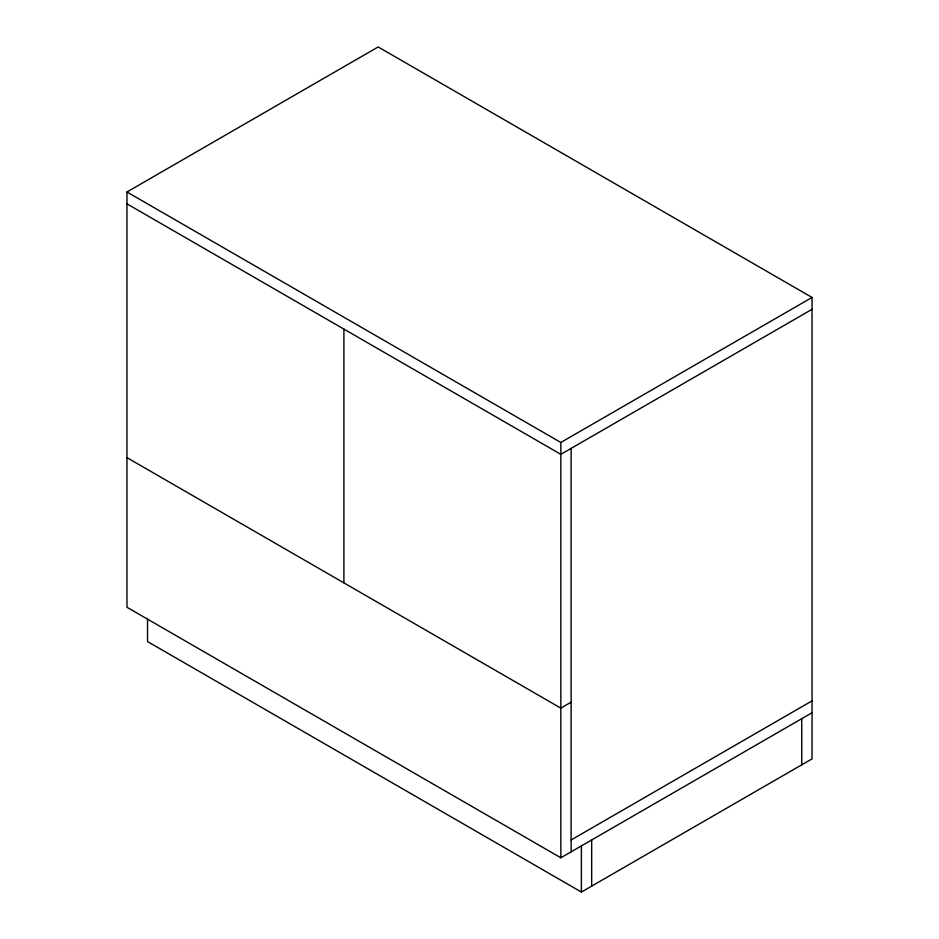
<?xml version="1.0" encoding="UTF-8"?>
<svg xmlns="http://www.w3.org/2000/svg" width="939" height="939" viewBox="0 0 939 939"><rect width="100%" height="100%" fill="white"/><g stroke="black" fill="none" stroke-linecap="round" stroke-linejoin="round"><path stroke-width="1.41" d="M812.035 712.748L560.841 857.776L126.965 607.275L126.965 191.979L378.159 46.95L812.035 297.44L812.035 758.888L581.394 892.05L147.517 641.56L147.517 618.484M126.965 191.979L560.841 442.469L812.035 297.44M812.035 309.307L560.841 454.335L126.965 203.845M571.123 702.196L560.841 708.135L126.965 457.633M571.123 839.971L812.035 700.881M801.753 718.675L801.753 764.827M591.676 839.971L591.676 886.123M581.394 845.91L581.394 892.05M571.123 448.408L571.123 851.837M560.841 442.469L560.841 857.776M343.909 329.084L343.909 582.884"/></g></svg>
